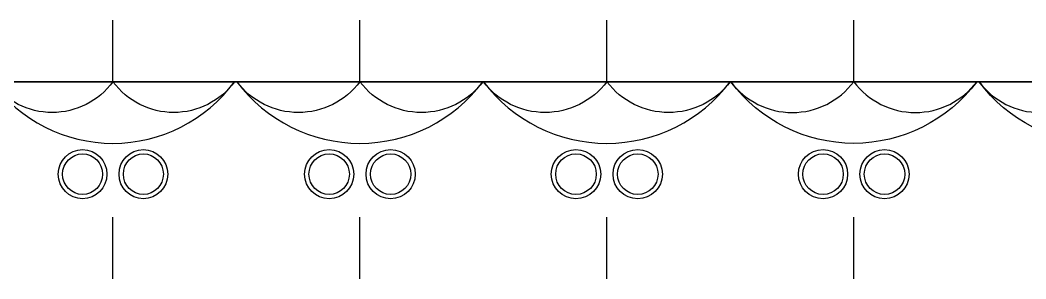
# Model space of a CAD drawing. Header units: inches. Extents: x -100 to 120, y -116 to 15.
# Drawn here: x -37.5 to 43.9, y -6 to 15 of the extents above; entities that cross this region are included whole.
import ezdxf

# ---------------------------------------------------------------- set-up
doc = ezdxf.new("R2010")
doc.units = ezdxf.units.IN
doc.header["$MEASUREMENT"] = 0

msp = doc.modelspace()

# ---------------------------------------------------------------- linework, layer by layer
at = {"extrusion": (-0.173648, -3.53686e-18, 0.984808)}
for p, q in [((-30, 10), (-30, 15)), ((-30, 10), (-39.848, 10, -1.736)), ((-30, -6), (-30, -1))]:
    msp.add_line(p, q, dxfattribs=at)
at = {"extrusion": (-0.087156, -8.859e-19, 0.996195)}
for q in [(-10, 15), (-19.962, 10, -0.872)]:
    msp.add_line((-10, 10), q, dxfattribs=at)
for p, q in [((10, 10), (10, 15)), ((10, 10), (0, 10)), ((-10, -6), (-10, -1)), ((10, -6), (10, -1)), ((30, -6), (30, -1))]:
    msp.add_line(p, q)
at = {"extrusion": (0.087156, -3.10525e-16, 0.996195)}
for q in [(30, 15), (39.962, 10, -0.872)]:
    msp.add_line((30, 10), q, dxfattribs=at)
at = {"extrusion": (-1.07276e-15, -1, -8.07038e-17)}
for p, q in [((-30, 10), (-39.848, 10, -1.736)), ((-20.152, 10, 1.736), (-30, 10))]:
    msp.add_line(p, q, dxfattribs=at)
at = {"extrusion": (-1.096e-15, -1, 1.39864e-17)}
for p, q in [((-10, 10), (-19.962, 10, -0.872)), ((-0.038, 10, 0.872), (-10, 10))]:
    msp.add_line(p, q, dxfattribs=at)
at = {"extrusion": (-1.1109e-15, -1, 1.10342e-16)}
for p, q in [((10, 10), (0, 10)), ((20, 10), (10, 10))]:
    msp.add_line(p, q, dxfattribs=at)
at = {"extrusion": (-2.45671e-15, -1, 1.39864e-17)}
for p, q in [((20.038, 10, 0.872), (30, 10)), ((30, 10), (39.962, 10, -0.872))]:
    msp.add_line(p, q, dxfattribs=at)
at = {"extrusion": (-2.47995e-15, -1, -8.07038e-17)}
msp.add_line((40.152, 10, 1.736), (50, 10), dxfattribs=at)
at = {"extrusion": (-0.173648, -3.53686e-18, 0.984808), "elevation": 5.209}
msp.add_lwpolyline([(-10, -29.544, -0.5), (-10, -39.544, 0.5), (-10, -19.544, -0.5)], format="xyb", close=True, dxfattribs=at)
at = {"extrusion": (-0.087156, -8.859e-19, 0.996195), "elevation": 0.872}
msp.add_lwpolyline([(-10, -9.962, -0.5), (-10, -19.962, 0.5), (-10, 0.038, -0.5)], format="xyb", close=True, dxfattribs=at)
msp.add_lwpolyline([(10, 10, -0.5), (0, 10, 0.5), (20, 10, -0.5)], format="xyb", close=True)
at = {"extrusion": (0.087156, -3.10525e-16, 0.996195), "elevation": 2.615}
msp.add_lwpolyline([(10, -29.886, 0.5), (10, -39.886, -0.5), (10, -19.886, 0.5)], format="xyb", close=True, dxfattribs=at)
at = {"extrusion": (0.173648, -6.20459e-16, 0.984808), "elevation": 8.682}
msp.add_lwpolyline([(10, -49.24, 0.5), (10, -59.24, -0.5), (10, -39.24, 0.5)], format="xyb", close=True, dxfattribs=at)
at = {"extrusion": (-1.07276e-15, -1, -8.07038e-17)}
msp.add_circle((-30, 0, -10), 10, dxfattribs=at)
at = {"extrusion": (-1.1109e-15, -1, 1.10342e-16)}
for centre in [(-10, 0, -10), (10, 0, -10)]:
    msp.add_circle(centre, 10, dxfattribs=at)
at = {"extrusion": (-2.44181e-15, -1, 1.10342e-16)}
msp.add_circle((30, 0, -10), 10, dxfattribs=at)
at = {"extrusion": (-2.47995e-15, -1, -8.07038e-17)}
msp.add_circle((50, 0, -10), 10, dxfattribs=at)
at = {"extrusion": (-0.173648, -3.53686e-18, 0.984808)}
for centre, radius in [((-2.5, -32.044, 5.209), 2), ((-2.5, -32.044, 5.209), 1.644), ((-2.5, -27.044, 5.209), 2), ((-2.5, -27.044, 5.209), 1.644)]:
    msp.add_circle(centre, radius, dxfattribs=at)
at = {"extrusion": (-0.087156, -8.859e-19, 0.996195)}
for centre, radius in [((-2.5, -12.462, 0.872), 2), ((-2.5, -12.462, 0.872), 1.644), ((-2.5, -7.462, 0.872), 2), ((-2.5, -7.462, 0.872), 1.644)]:
    msp.add_circle(centre, radius, dxfattribs=at)
for centre, radius in [((7.5, 2.5), 2), ((7.5, 2.5), 1.644), ((12.5, 2.5), 2), ((12.5, 2.5), 1.644)]:
    msp.add_circle(centre, radius)
at = {"extrusion": (0.087156, -3.10525e-16, 0.996195)}
for centre, radius in [((2.5, -27.386, 2.615), 2), ((2.5, -27.386, 2.615), 1.644), ((2.5, -32.386, 2.615), 2), ((2.5, -32.386, 2.615), 1.644)]:
    msp.add_circle(centre, radius, dxfattribs=at)

doc.saveas('drawing.dxf')
